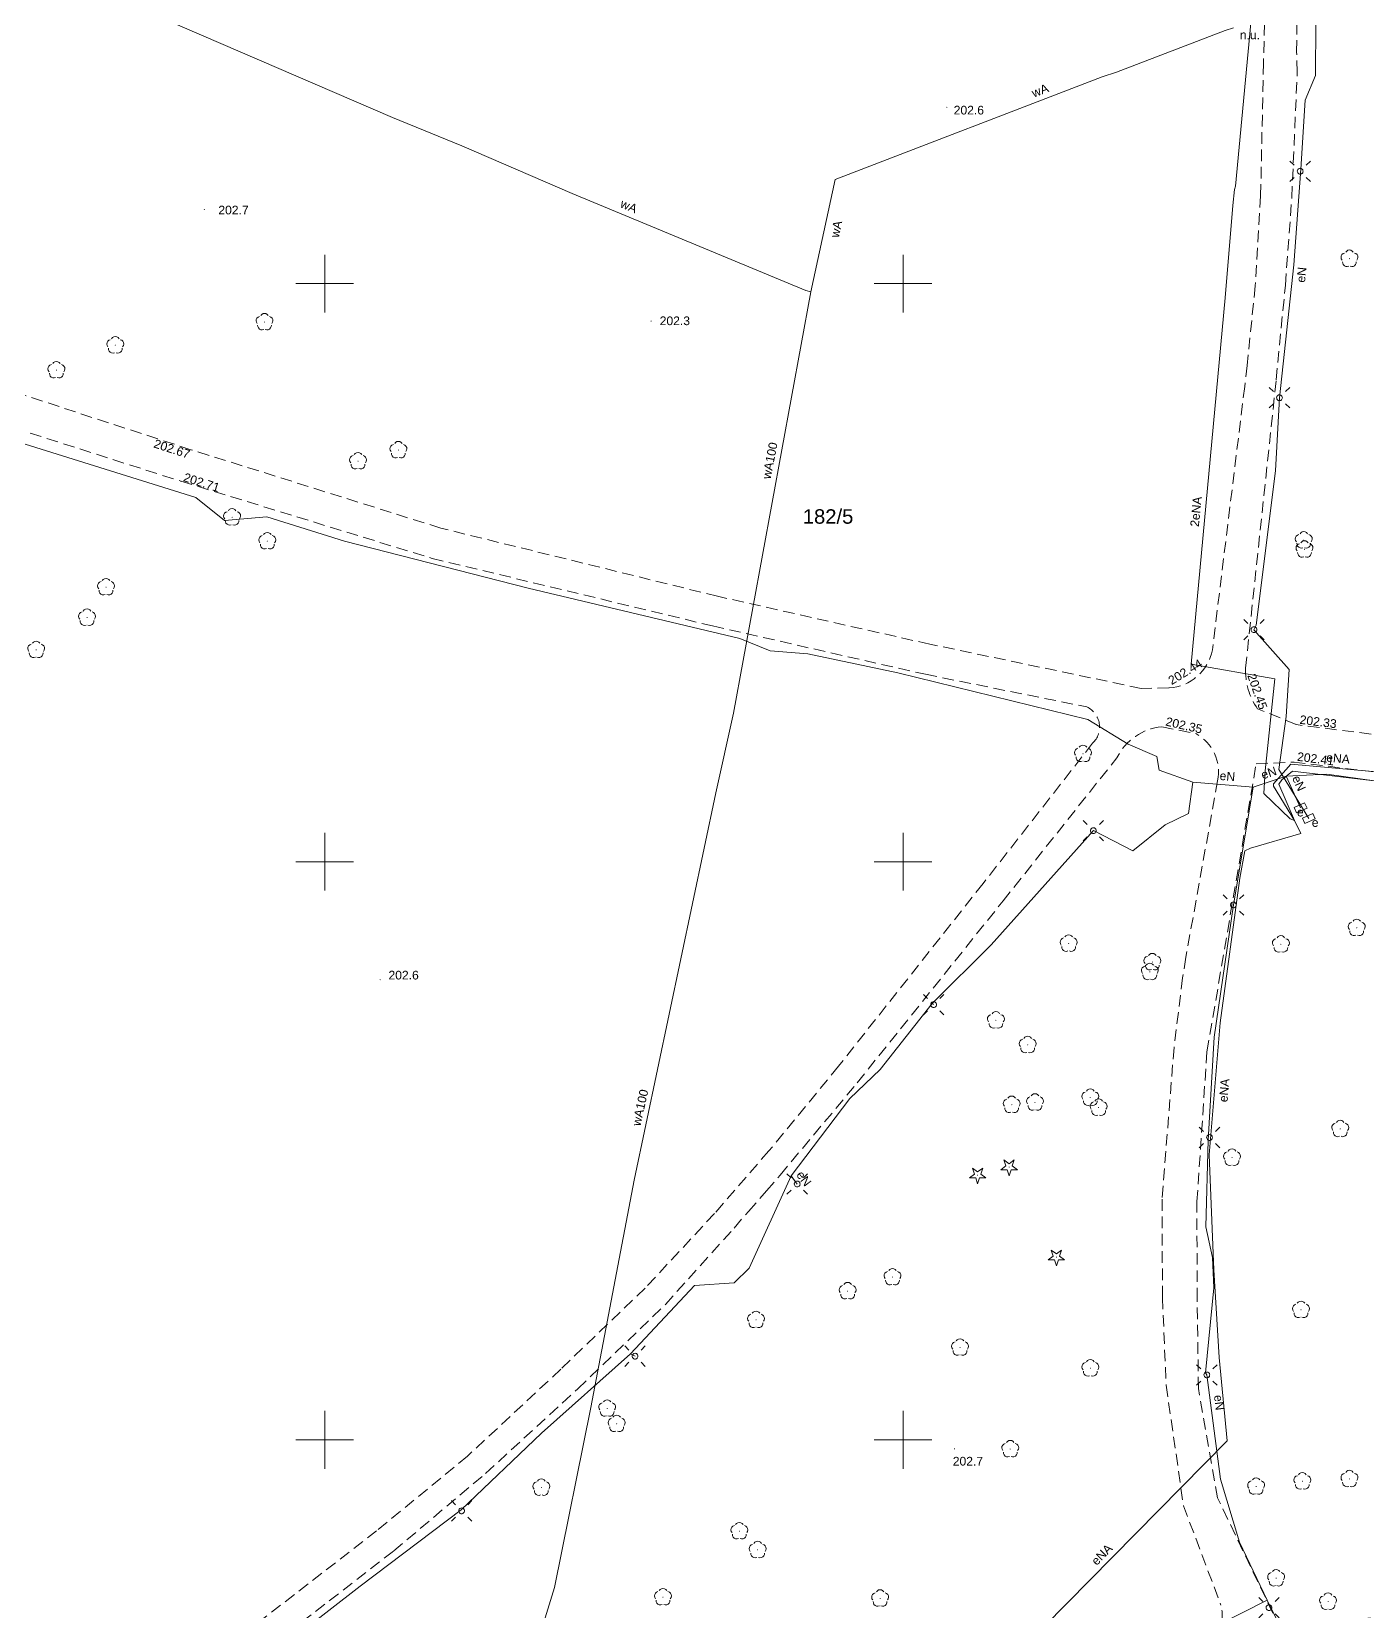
# Model space of a CAD drawing. Extents: x 0 to 7423283, y 0 to 5548300.
# Drawn here: x 7422324.7 to 7422440.2, y 5547885.2 to 5548021.8 of the extents above; entities that cross this region are included whole.
import ezdxf
from ezdxf.enums import TextEntityAlignment as Align

# ---------------------------------------------------------------- set-up
doc = ezdxf.new("R2010")
doc.units = 0
doc.linetypes.add('PRZER2-1', pattern=[3, 2, -1])
doc.layers.get('0').update_dxf_attribs({"linetype": 'CONTINUOUS', "lineweight": 13})
for name, color, linetype, lineweight, true_color in [('EGBD03_O', 7, 'CONTINUOUS', 18, 0x008000), ('OBOP01', 7, 'CONTINUOUS', 18, 0x008000), ('OBOP02', 7, 'CONTINUOUS', 18, 0x008000), ('SUPE04', 1, 'CONTINUOUS', 18, 0xff0000), ('SUPE04_O', 1, 'CONTINUOUS', 18, 0xff0000), ('SUPW03', 5, 'CONTINUOUS', 18, 0x0000ff), ('SUPW03_O', 5, 'CONTINUOUS', 18, 0x0000ff), ('SUUS18_01', 7, 'CONTINUOUS', 18, 0x0a0909), ('SUUS18_01_O', 7, 'CONTINUOUS', 18, 0x0a0909)]:
    doc.layers.add(name, color=color, linetype=linetype, lineweight=lineweight, true_color=true_color)
for name, color, linetype, lineweight in [('KTCR02', 7, 'PRZER2-1', 18), ('RTPW01', 7, 'CONTINUOUS', 13), ('RTPW01_O', 7, 'CONTINUOUS', 13), ('RTPW02', 7, 'CONTINUOUS', 13), ('RTPW02_O', 7, 'CONTINUOUS', 13), ('SUSM', 7, 'CONTINUOUS', 18)]:
    doc.layers.add(name, color=color, linetype=linetype, lineweight=lineweight)
doc.layers.add('SUUS30_01_O', color=7, linetype='CONTINUOUS', true_color=0x0a0909)
doc.styles.add('GEO-INFO', font='Arial')

# ---------------------------------------------------------------- blocks, each defined once
blk = doc.blocks.new('SPDLP')
blk.add_hatch(color=0).paths.add_polyline_path([(-0.09, 0), (-0.085595, -0.027812), (-0.072812, -0.052901), (-0.052901, -0.072812), (-0.027812, -0.085595), (0, -0.09), (0.027812, -0.085595), (0.052901, -0.072812), (0.072812, -0.052901), (0.085595, -0.027812), (0.09, 0), (0.085595, 0.027812), (0.072812, 0.052901), (0.052901, 0.072812), (0.027812, 0.085595), (0, 0.09), (-0.027812, 0.085595), (-0.052901, 0.072812), (-0.072812, 0.052901), (-0.085595, 0.027812)])
at = {"color": 0}
for points in [[(-1.292703, 0.137547), (-1.355024, 0.389802), (-1.327532, 0.648184), (-1.213525, 0.881678), (-1.026689, 1.062258), (-0.78945, 1.168249), (-0.530282, 1.186929)], [(-0.268652, 1.271938), (-0.048001, 1.40916), (0.20623, 1.462858), (0.463525, 1.426585), (0.693003, 1.304695), (0.867117, 1.11182), (0.964971, 0.871109)], [(1.126667, 0.648554), (1.325358, 0.481106), (1.454989, 0.255912), (1.5, 0), (1.454989, -0.255912), (1.325358, -0.481106), (1.126667, -0.648554)], [(-0.530282, -1.186929), (-0.78945, -1.168249), (-1.026689, -1.062258), (-1.213525, -0.881678), (-1.327532, -0.648184), (-1.355024, -0.389802), (-1.292703, -0.137547)], [(0.964971, -0.871109), (0.867117, -1.11182), (0.693003, -1.304695), (0.463525, -1.426585), (0.20623, -1.462858), (-0.048001, -1.40916), (-0.268652, -1.271938)]]:
    blk.add_lwpolyline(points, dxfattribs=at)
blk = doc.blocks.new('SPDIP')
blk.add_hatch(color=0).paths.add_polyline_path([(-0.09, 0), (-0.085595, -0.027812), (-0.072812, -0.052901), (-0.052901, -0.072812), (-0.027812, -0.085595), (0, -0.09), (0.027812, -0.085595), (0.052901, -0.072812), (0.072812, -0.052901), (0.085595, -0.027812), (0.09, 0), (0.085595, 0.027812), (0.072812, 0.052901), (0.052901, 0.072812), (0.027812, 0.085595), (0, 0.09), (-0.027812, 0.085595), (-0.052901, 0.072812), (-0.072812, 0.052901), (-0.085595, 0.027812)])
at = {"color": 0}
blk.add_lwpolyline([(0.177062, -0.544942), (-0.463555, -1.426676), (-0.463555, -0.336792), (-1.500096, 0), (-0.463555, 0.336792), (-0.463555, 1.426676), (0.177062, 0.544942), (1.213603, 0.881734), (0.572986, 0), (1.213603, -0.881734)], close=True, dxfattribs=at)
blk = doc.blocks.new('KOLO')
blk.add_hatch(color=0).paths.add_polyline_path([(0, 0.5), (-0.12941, 0.482963), (-0.25, 0.433013), (-0.353553, 0.353553), (-0.433013, 0.25), (-0.482963, 0.12941), (-0.5, 0), (-0.482963, -0.12941), (-0.433013, -0.25), (-0.353553, -0.353553), (-0.25, -0.433013), (-0.12941, -0.482963), (0, -0.5), (0.12941, -0.482963), (0.25, -0.433013), (0.353553, -0.353553), (0.433013, -0.25), (0.482963, -0.12941), (0.5, 0), (0.482963, 0.12941), (0.433013, 0.25), (0.353553, 0.353553), (0.25, 0.433013), (0.12941, 0.482963)])
blk = doc.blocks.new('OKRAG_PELNY')
at = {"color": 0}
blk.add_lwpolyline([(0.5, 0), (0.482963, -0.12941), (0.433013, -0.25), (0.353553, -0.353553), (0.25, -0.433013), (0.12941, -0.482963), (0, -0.5), (-0.12941, -0.482963), (-0.25, -0.433013), (-0.353553, -0.353553), (-0.433013, -0.25), (-0.482963, -0.12941), (-0.5, 0), (-0.482963, 0.12941), (-0.433013, 0.25), (-0.353553, 0.353553), (-0.25, 0.433013), (-0.12941, 0.482963), (0, 0.5), (0.12941, 0.482963), (0.25, 0.433013), (0.353553, 0.353553), (0.433013, 0.25), (0.482963, 0.12941)], close=True, dxfattribs=at)
blk = doc.blocks.new('SUSM01_01')
at = {"color": 0}
for points in [[(-0.353553, 0.353553), (-0.212132, 0.212132)], [(0.353553, 0.353553), (0.212132, 0.212132)], [(-0.353553, -0.353553), (-0.212132, -0.212132)], [(0.353553, -0.353553), (0.212132, -0.212132)]]:
    blk.add_lwpolyline(points, dxfattribs=at)
blk.add_lwpolyline([(0.1, 0), (0.093969, -0.034202), (0.076604, -0.064279), (0.05, -0.086603), (0.025882, -0.096593), (0, -0.1), (-0.025882, -0.096593), (-0.05, -0.086603), (-0.073305, -0.068017), (-0.090097, -0.043388), (-0.098883, -0.014904), (-0.098883, 0.014904), (-0.090097, 0.043388), (-0.073305, 0.068017), (-0.05, 0.086603), (-0.022252, 0.097493), (0.007473, 0.09972), (0.036534, 0.093087), (0.062349, 0.078183), (0.082624, 0.056332), (0.095557, 0.029476)], close=True, dxfattribs=at)
blk = doc.blocks.new('SZAFA1')
at = {"color": 0}
blk.add_lwpolyline([(-1, -0.5), (-1, 0.5), (1, 0.5), (1, -0.5)], close=True, dxfattribs=at)

msp = doc.modelspace()

# ---------------------------------------------------------------- linework, layer by layer
at = {"color": 7, "linetype": 'Continuous', "lineweight": 13, "elevation": 100, "flags": 128}
for points in [[(7422350, 5547997.5), (7422350, 5548002.5)], [(7422400, 5547997.5), (7422400, 5548002.5)], [(7422347.5, 5548000), (7422352.5, 5548000)], [(7422397.5, 5548000), (7422402.5, 5548000)], [(7422350, 5547947.5), (7422350, 5547952.5)], [(7422400, 5547947.5), (7422400, 5547952.5)], [(7422347.5, 5547950), (7422352.5, 5547950)], [(7422397.5, 5547950), (7422402.5, 5547950)], [(7422350, 5547897.5), (7422350, 5547902.5)], [(7422400, 5547897.5), (7422400, 5547902.5)], [(7422347.5, 5547900), (7422352.5, 5547900)], [(7422397.5, 5547900), (7422402.5, 5547900)]]:
    msp.add_lwpolyline(points, dxfattribs=at)
at = {"layer": 'KTCR02', "color": 7, "linetype": 'PRZER2-1', "lineweight": 18, "ltscale": 0.5, "elevation": 10.18}
for points in [[(7422431.45, 5548028.46), (7422431.16, 5548019.09), (7422430.92, 5548007.59), (7422430.45, 5547999.8), (7422429.75, 5547992.92), (7422429.54, 5547991.11), (7422426.75, 5547968.33, -0.3439704), (7422423, 5547965.04), (7422420.6, 5547964.99), (7422402.32, 5547968.82), (7422383.97, 5547972.96), (7422360.03, 5547978.86), (7422338.43, 5547985.64), (7422315.48, 5547993.14), (7422300.25, 5547998.14), (7422298.59, 5547998.75), (7422286.85, 5548002.17, -0.3758888), (7422283.95, 5548005.62, -0.1508165), (7422287.51, 5548013.38), (7422292.74, 5548018.43), (7422310.33, 5548034.67)], [(7422485.37, 5548021.84), (7422486.37, 5548018.29), (7422489.2, 5548002.77, -0.4713677), (7422487.93, 5548000.87, 0.1603846), (7422466.88, 5547989.71), (7422464.59, 5547989.66), (7422462.94, 5547987.84), (7422463.44, 5547985.59, 0.175606), (7422455.57, 5547961.9, -0.2946628), (7422453.02, 5547959.88), (7422446.42, 5547960.29), (7422433.99, 5547961.86), (7422430.66, 5547963.24, -0.1693362), (7422429.62, 5547966.74), (7422432.26, 5547991.68), (7422433.06, 5547999.87), (7422433.61, 5548007.44), (7422434.08, 5548018.29), (7422434.03, 5548020.05), (7422434.1, 5548028.68)], [(7422314.54, 5547990.27), (7422337.56, 5547982.91), (7422359.28, 5547976.24), (7422383.52, 5547970.4), (7422401.93, 5547966.21), (7422415.9, 5547963.39, -0.5239202), (7422416.39, 5547960.25), (7422406.92, 5547948.12), (7422394.42, 5547932.31), (7422388.4, 5547924.99), (7422383.7, 5547919.58), (7422377.7, 5547913.12), (7422370.41, 5547906.11), (7422362.35, 5547898.6), (7422354.48, 5547892.14), (7422330.15, 5547873.25), (7422325.81, 5547870.04), (7422321.24, 5547867.5)], [(7422336.16, 5547875.07), (7422355.96, 5547890.39), (7422363.91, 5547897.1), (7422371.87, 5547904.41), (7422379.45, 5547911.71), (7422385.39, 5547918.32), (7422386.63, 5547919.76), (7422388.2, 5547921.53), (7422389.37, 5547922.9), (7422396.04, 5547930.88), (7422408.65, 5547946.61), (7422418.5, 5547959, -0.2607426), (7422422.38, 5547961.68), (7422425.32, 5547961.08, -0.3314232), (7422427.2, 5547957), (7422424.45, 5547941.74), (7422424.17, 5547939.96), (7422423.43, 5547933.93), (7422422.4, 5547920.82), (7422422.43, 5547912.29), (7422422.75, 5547904.72), (7422424.25, 5547894.3), (7422427.49, 5547885.71, -0.2280507), (7422426.96, 5547882.9)]]:
    msp.add_lwpolyline(points, format="xyb", dxfattribs=at)
msp.add_lwpolyline([(7422445.96, 5547957.14), (7422453.8, 5547956.77, -0.3135702), (7422455.97, 5547955.52, 0.1431669), (7422467.07, 5547932.89), (7422467, 5547931.07), (7422469.21, 5547929.27), (7422471.17, 5547929.62, 0.1408987), (7422494, 5547921.7, -0.3923142), (7422495.11, 5547920.7), (7422496.32, 5547905.74), (7422497.57, 5547889.78), (7422484.99, 5547889.11), (7422464.24, 5547887.56), (7422432.62, 5547883.65), (7422427.2, 5547894.99), (7422425.54, 5547904.45), (7422425.43, 5547912.16), (7422425.41, 5547920.61), (7422426.28, 5547933.57), (7422430.53, 5547958.47), (7422433.78, 5547958.62)], format="xyb", close=True, dxfattribs=at)
at = {"layer": 'SUPE04', "color": 1, "linetype": 'Continuous', "lineweight": 18, "true_color": 0xff0000, "elevation": 10.18}
for points in [[(7422417.61, 5548122.86), (7422417.79, 5548114.83), (7422423.46, 5548112.46), (7422426.31, 5548103.82), (7422428.43, 5548080.26), (7422429.13, 5548070.5), (7422429.37, 5548064.68), (7422429.95, 5548039.75), (7422430.15, 5548023.46), (7422428.75, 5548008.42), (7422428.66, 5548008.14), (7422428.52, 5548006.76), (7422427.86, 5547998.77), (7422424.92, 5547967.08), (7422432.15, 5547965.82), (7422431.31, 5547957.86), (7422431.19, 5547955.89), (7422433.47, 5547953.72), (7422433.86, 5547953.57)], [(7422491.93, 5548025.58), (7422492.24, 5548016.31), (7422493.4, 5548010.54), (7422493.51, 5548009.19), (7422493.97, 5548006.14), (7422492.87, 5548005.92), (7422487.56, 5548005.47), (7422476.57, 5548001.58), (7422476.26, 5548001.39), (7422463.56, 5547995.5), (7422460, 5547991.87), (7422459.61, 5547991.38), (7422458.15, 5547987.45), (7422456.99, 5547984.16), (7422453.69, 5547972.11), (7422451.92, 5547966.02), (7422450.45, 5547960.84), (7422450.59, 5547956.92), (7422433.52, 5547958.43), (7422432.04, 5547956.75), (7422432.02, 5547956.54), (7422433.86, 5547953.57)], [(7422435.68, 5548022.51), (7422435.66, 5548018.01), (7422434.78, 5548015.88), (7422434.4, 5548009.91), (7422433.79, 5548001.62), (7422432.55, 5547990.13), (7422432.21, 5547983.82), (7422430.52, 5547970.45), (7422430.34, 5547970.07), (7422433.4, 5547966.62), (7422433.12, 5547962.56), (7422432.48, 5547957.99), (7422435.09, 5547953.74)], [(7422425.07, 5547956.89), (7422422.14, 5547957.93), (7422421.94, 5547959.1), (7422419.46, 5547960.18), (7422415.98, 5547962.29), (7422399.56, 5547966.33), (7422391.78, 5547967.98), (7422388.52, 5547968.25), (7422385.89, 5547969.32), (7422367.59, 5547973.66), (7422351.72, 5547977.72), (7422344.98, 5547979.84), (7422341.32, 5547979.52), (7422338.86, 5547981.5), (7422324.09, 5547986.11)], [(7422433.14, 5547957.39), (7422430.28, 5547956.45)], [(7422433.86, 5547953.57), (7422432.48, 5547956.72), (7422432.76, 5547957.08), (7422433.66, 5547957.84), (7422440.99, 5547956.97), (7422451.15, 5547955.88), (7422451.69, 5547951.99), (7422454.97, 5547943.4), (7422456.68, 5547940.32), (7422462.67, 5547930.24), (7422470.11, 5547924.65), (7422470.43, 5547924.5), (7422470.9, 5547924.36), (7422480.35, 5547920.09), (7422481.04, 5547920.01), (7422488.95, 5547917.86), (7422495.18, 5547917.98)], [(7422450.86, 5547955.59), (7422436.63, 5547957.59), (7422433.14, 5547957.39)], [(7422433.14, 5547957.39), (7422434.37, 5547954.66)], [(7422425.07, 5547956.89), (7422424.67, 5547954.16), (7422422.67, 5547953.2), (7422419.87, 5547950.95), (7422416.46, 5547952.69), (7422407.61, 5547942.82), (7422402.51, 5547937.73), (7422398.01, 5547932.03), (7422395.41, 5547929.53), (7422390.32, 5547922.83), (7422386.69, 5547914.86), (7422385.4, 5547913.57), (7422381.96, 5547913.35), (7422376.43, 5547907.44), (7422368.75, 5547900.57), (7422361.8, 5547893.94), (7422353.06, 5547887.35), (7422345.45, 5547881.45), (7422338.39, 5547876.13), (7422337.12, 5547874.21), (7422330.53, 5547869.4), (7422319.68, 5547863.86)], [(7422430.28, 5547956.45), (7422425.07, 5547956.89)], [(7422430.28, 5547956.45), (7422428.57, 5547946.27), (7422426.91, 5547934.83), (7422426.37, 5547925.91), (7422426.19, 5547918.42), (7422426.76, 5547915.78), (7422426.86, 5547913.16), (7422426.14, 5547905.81), (7422426.27, 5547905.62), (7422427.44, 5547896.6), (7422429.1, 5547891.14), (7422431.48, 5547886.15)], [(7422433.86, 5547953.57), (7422434.4, 5547952.44), (7422430.03, 5547951.19), (7422429.54, 5547950.94), (7422429.13, 5547948.58), (7422427.43, 5547936.08), (7422426.48, 5547924.66), (7422426.87, 5547914.72), (7422427.32, 5547907.12), (7422427.54, 5547905.02), (7422428.03, 5547899.92), (7422410.21, 5547881.85), (7422393.08, 5547864.94)], [(7422402.64, 5547937.65), (7422402.51, 5547937.73)], [(7422390.32, 5547922.83), (7422390.85, 5547922.13)], [(7422376.43, 5547907.44), (7422376.83, 5547907.24)], [(7422431.48, 5547886.15), (7422427.29, 5547883.99), (7422418.39, 5547877.85), (7422411.4, 5547871.08), (7422408.19, 5547867.7), (7422405.45, 5547864.41), (7422404.11, 5547861.37), (7422401.53, 5547859.59), (7422388.99, 5547847.5), (7422388.69, 5547847.37)], [(7422431.48, 5547886.15), (7422431.72, 5547885.64), (7422440.19, 5547868.77), (7422440.59, 5547864.7), (7422440.6, 5547848.18), (7422442.05, 5547846.27), (7422441.65, 5547840.8), (7422443.85, 5547828.24), (7422446.97, 5547819.13), (7422451.09, 5547810.51), (7422454.67, 5547805.2), (7422458.65, 5547801.91), (7422459.23, 5547797.99), (7422462.33, 5547793.96), (7422467.17, 5547793.51), (7422469.24, 5547792.1), (7422469.73, 5547787.12), (7422474.53, 5547781.61), (7422487.04, 5547775.95)]]:
    msp.add_lwpolyline(points, dxfattribs=at)
at = {"layer": 'SUPW03', "color": 5, "linetype": 'Continuous', "lineweight": 18, "true_color": 0x0000ff, "elevation": 10.18}
for points in [[(7422392.04, 5547999.28), (7422391.61, 5547999.4), (7422371.38, 5548007.81), (7422361.84, 5548011.92), (7422355.85, 5548014.37), (7422316.1, 5548031.52), (7422314.11, 5548032.22)], [(7422392.04, 5547999.28), (7422394.13, 5548009.01), (7422417.23, 5548017.9), (7422418.46, 5548018.29), (7422427.85, 5548021.9), (7422428.57, 5548022.12)], [(7422392.04, 5547999.28), (7422385.35, 5547962.85), (7422383.82, 5547955.95), (7422376.76, 5547922.46), (7422373.01, 5547902.81), (7422369.87, 5547887.24), (7422364.76, 5547870.65), (7422361.35, 5547859.86), (7422358.2, 5547845.66), (7422355.07, 5547831.87), (7422355.71, 5547816.25), (7422356.36, 5547802.69), (7422352.39, 5547783.57), (7422349.7, 5547772.51), (7422346.86, 5547761.18)]]:
    msp.add_lwpolyline(points, dxfattribs=at)

# ---------------------------------------------------------------- block references
at = {"layer": 'OBOP01', "color": 96, "lineweight": 18, "true_color": 0x008000, "xscale": 0.5, "yscale": 0.5, "rotation": 90}
for p in [(7422406.45, 5547922.89, 10.12), (7422409.17, 5547923.6, 10.12), (7422413.26, 5547915.81, 10.12)]:
    msp.add_blockref('SPDIP', p, dxfattribs=at)
at = {"layer": 'OBOP02', "color": 96, "lineweight": 18, "true_color": 0x008000, "xscale": 0.5, "yscale": 0.5, "rotation": 90}
for p in [(7422438.6, 5548002.16, 10.12), (7422344.79, 5547996.68, 10.12), (7422331.89, 5547994.67, 10.12), (7422326.8, 5547992.52, 10.12), (7422356.37, 5547985.61, 10.12), (7422352.88, 5547984.65, 10.12), (7422341.99, 5547979.79, 10.12), (7422345.03, 5547977.73, 10.12), (7422434.65, 5547977.81, 10.12), (7422434.71, 5547977.02, 10.12), (7422331.09, 5547973.75, 10.12), (7422329.45, 5547971.12, 10.12), (7422325.05, 5547968.33, 10.12), (7422415.56, 5547959.34, 10.12), (7422439.23, 5547944.29, 10.12), (7422414.32, 5547942.93, 10.12), (7422432.67, 5547942.86, 10.12), (7422421.34, 5547940.48, 10.12), (7422421.56, 5547941.33, 10.12), (7422408.03, 5547936.29, 10.12), (7422410.78, 5547934.16, 10.12), (7422416.19, 5547929.6, 10.12), (7422409.4, 5547928.99, 10.12), (7422411.41, 5547929.19, 10.12), (7422416.91, 5547928.74, 10.12), (7422437.8, 5547926.9, 10.12), (7422428.45, 5547924.42, 10.12), (7422395.21, 5547912.87, 10.12), (7422399.09, 5547914.08, 10.12), (7422387.29, 5547910.39, 10.12), (7422434.41, 5547911.25, 10.12), (7422404.93, 5547907.99, 10.12), (7422416.2, 5547906.2, 10.12), (7422374.42, 5547902.72, 10.12), (7422375.24, 5547901.39, 10.12), (7422409.27, 5547899.21, 10.12), (7422434.53, 5547896.42, 10.12), (7422438.6, 5547896.62, 10.12), (7422368.73, 5547895.88, 10.12), (7422430.53, 5547895.97, 10.12), (7422385.85, 5547892.11, 10.12), (7422387.43, 5547890.48, 10.12), (7422432.26, 5547888.04, 10.12), (7422379.24, 5547886.4, 10.12), (7422398.02, 5547886.29, 10.12), (7422436.75, 5547886.01, 10.12)]:
    msp.add_blockref('SPDLP', p, dxfattribs=at)
at = {"layer": 'RTPW01', "color": 7, "lineweight": 13, "xscale": 0.09, "yscale": 0.09, "rotation": 90}
for p in [(7422403.78, 5548015.25, 10.2), (7422339.59, 5548006.41, 10.2), (7422378.22, 5547996.76, 10.2), (7422354.8, 5547939.8, 10.2), (7422404.45, 5547899.23, 10.2)]:
    msp.add_blockref('KOLO', p, dxfattribs=at)
at = {"layer": 'RTPW02', "color": 7, "lineweight": 13, "xscale": 0.09, "yscale": 0.09, "rotation": 90}
for p in [(7422338.43, 5547985.64, 10.2), (7422337.56, 5547982.91, 10.2), (7422423, 5547965.04, 10.2), (7422429.81, 5547965.02, 10.2), (7422433.99, 5547961.86, 10.2), (7422425.32, 5547961.08, 10.2), (7422433.78, 5547958.62, 10.2)]:
    msp.add_blockref('KOLO', p, dxfattribs=at)
at = {"layer": 'SUSM', "color": 7, "lineweight": 18, "rotation": 90}
for name, p, xscale, yscale in [('SUSM01_01', (7422434.34, 5548009.72, 10.24), 2.5, 2.5), ('OKRAG_PELNY', (7422434.34, 5548009.72, 10.24), 0.5, 0.5), ('SUSM01_01', (7422432.55, 5547990.13, 10.24), 2.5, 2.5), ('OKRAG_PELNY', (7422432.55, 5547990.13, 10.24), 0.5, 0.5), ('SUSM01_01', (7422430.34, 5547970.07, 10.24), 2.5, 2.5), ('OKRAG_PELNY', (7422430.34, 5547970.07, 10.24), 0.5, 0.5), ('SUSM01_01', (7422416.46, 5547952.69, 10.24), 2.5, 2.5), ('OKRAG_PELNY', (7422416.46, 5547952.69, 10.24), 0.5, 0.5), ('SUSM01_01', (7422428.57, 5547946.27, 10.24), 2.5, 2.5), ('OKRAG_PELNY', (7422428.57, 5547946.27, 10.24), 0.5, 0.5), ('SUSM01_01', (7422402.64, 5547937.65, 10.24), 2.5, 2.5), ('OKRAG_PELNY', (7422402.64, 5547937.65, 10.24), 0.5, 0.5), ('SUSM01_01', (7422426.5, 5547926.15, 10.24), 2.5, 2.5), ('OKRAG_PELNY', (7422426.5, 5547926.15, 10.24), 0.5, 0.5), ('SUSM01_01', (7422390.85, 5547922.13, 10.24), 2.5, 2.5), ('OKRAG_PELNY', (7422390.85, 5547922.13, 10.24), 0.5, 0.5), ('SUSM01_01', (7422376.83, 5547907.24, 10.24), 2.5, 2.5), ('OKRAG_PELNY', (7422376.83, 5547907.24, 10.24), 0.5, 0.5), ('SUSM01_01', (7422426.27, 5547905.62, 10.24), 2.5, 2.5), ('OKRAG_PELNY', (7422426.27, 5547905.62, 10.24), 0.5, 0.5), ('SUSM01_01', (7422361.83, 5547893.86, 10.24), 2.5, 2.5), ('OKRAG_PELNY', (7422361.83, 5547893.86, 10.24), 0.5, 0.5), ('SUSM01_01', (7422431.64, 5547885.49, 10.24), 2.5, 2.5), ('OKRAG_PELNY', (7422431.64, 5547885.49, 10.24), 0.5, 0.5)]:
    msp.add_blockref(name, p, dxfattribs=dict(at, xscale=xscale, yscale=yscale))
at = {"layer": 'SUUS18_01', "color": 18, "lineweight": 18, "true_color": 0x0a0909, "xscale": 0.5, "yscale": 0.5, "rotation": 24.25371237029198}
for p in [(7422434.37, 5547954.66, 10.24), (7422435.09, 5547953.74, 10.24)]:
    msp.add_blockref('SZAFA1', p, dxfattribs=at)

# ---------------------------------------------------------------- texts
at = {"layer": 'EGBD03_O', "color": 96, "linetype": 'Continuous', "lineweight": 0, "true_color": 0x008000, "style": 'GEO-INFO'}
msp.add_text('182/5', height=1.25, dxfattribs=at).set_placement((7422393.519, 5547979.886, 10.8), align=Align.MIDDLE)
at = {"layer": 'RTPW01_O', "color": 7, "linetype": 'Continuous', "lineweight": 0, "style": 'GEO-INFO'}
for s, p in [('202.6', (7422404.38, 5548014.63, 10.8)), ('202.7', (7422340.8, 5548005.99, 10.8)), ('202.3', (7422378.96, 5547996.41, 10.8)), ('202.6', (7422355.51, 5547939.82, 10.8))]:
    msp.add_text(s, height=0.75, rotation=359.99979, dxfattribs=at).set_placement(p)
msp.add_text('202.7', height=0.75, dxfattribs=at).set_placement((7422404.3, 5547897.78, 10.8))
at = {"layer": 'RTPW02_O', "color": 7, "linetype": 'Continuous', "lineweight": 0, "style": 'GEO-INFO'}
msp.add_text('202.67', height=0.75, rotation=341.90274, dxfattribs=at).set_placement((7422338.195, 5547984.856, 10.8), align=Align.RIGHT)
for s, rotation, p in [('202.71', 342.28951, (7422337.716, 5547982.939, 10.8)), ('202.44', 31.23054, (7422423.223, 5547965.273, 10.8)), ('202.45', 289.39464, (7422429.755, 5547966.113, 10.8)), ('202.35', 347.19279, (7422422.65, 5547961.793, 10.8)), ('202.33', 352.98501, (7422434.259, 5547961.936, 10.8)), ('202.41', 352.64796, (7422434.034, 5547958.742, 10.8))]:
    msp.add_text(s, height=0.75, rotation=rotation, dxfattribs=at).set_placement(p)
at = {"layer": 'SUPE04_O', "color": 1, "linetype": 'Continuous', "lineweight": 0, "true_color": 0xff0000, "style": 'GEO-INFO'}
for s, rotation, p in [('eN', 84.07521, (7422434.75, 5548000.06, 10.8)), ('2eNA', 84.4568, (7422425.57, 5547978.94, 10.8)), ('eNA', 354.95733, (7422436.57, 5547958.66, 10.8)), ('eN', 355.14669, (7422427.35, 5547957.08, 10.8)), ('eN', 18.43474, (7422431.11, 5547957.12, 10.8)), ('eN', 294.1789, (7422433.62, 5547957.25, 10.8)), ('eNA', 85.29194, (7422428.05, 5547929.18, 10.8)), ('eN', 307.08229, (7422390.73, 5547922.91, 10.8)), ('eN', 277.52361, (7422426.88, 5547903.84, 10.8)), ('eNA', 45.4733, (7422416.74, 5547889.09, 10.8))]:
    msp.add_text(s, height=0.75, rotation=rotation, dxfattribs=at).set_placement(p)
at = {"layer": 'SUPW03_O', "color": 5, "linetype": 'Continuous', "lineweight": 0, "true_color": 0x0000ff, "style": 'GEO-INFO'}
for s, rotation, p in [('wA', 21.38841, (7422411.31, 5548016.09, 10.8)), ('wA', 337.036, (7422375.48, 5548006.64, 10.8)), ('wA', 78.3405, (7422394.45, 5548003.93, 10.8)), ('wA100', 78.76535, (7422388.54, 5547983.05, 10.8)), ('wA100', 77.40845, (7422377.29, 5547927.09, 10.8))]:
    msp.add_text(s, height=0.75, rotation=rotation, dxfattribs=at).set_placement(p)
at = {"layer": 'SUUS18_01_O', "color": 18, "linetype": 'Continuous', "lineweight": 0, "true_color": 0x0a0909, "style": 'GEO-INFO'}
for p in [(7422434.06, 5547953.92, 10.8), (7422435.34, 5547953.02, 10.8)]:
    msp.add_text('e', height=0.75, rotation=359.99979, dxfattribs=at).set_placement(p)
at = {"layer": 'SUUS30_01_O', "color": 18, "linetype": 'Continuous', "lineweight": 0, "true_color": 0x0a0909, "style": 'GEO-INFO'}
msp.add_text('n.u.', height=0.75, rotation=359.99979, dxfattribs=at).set_placement((7422429.12, 5548021.14, 10.8))

doc.saveas('drawing.dxf')
